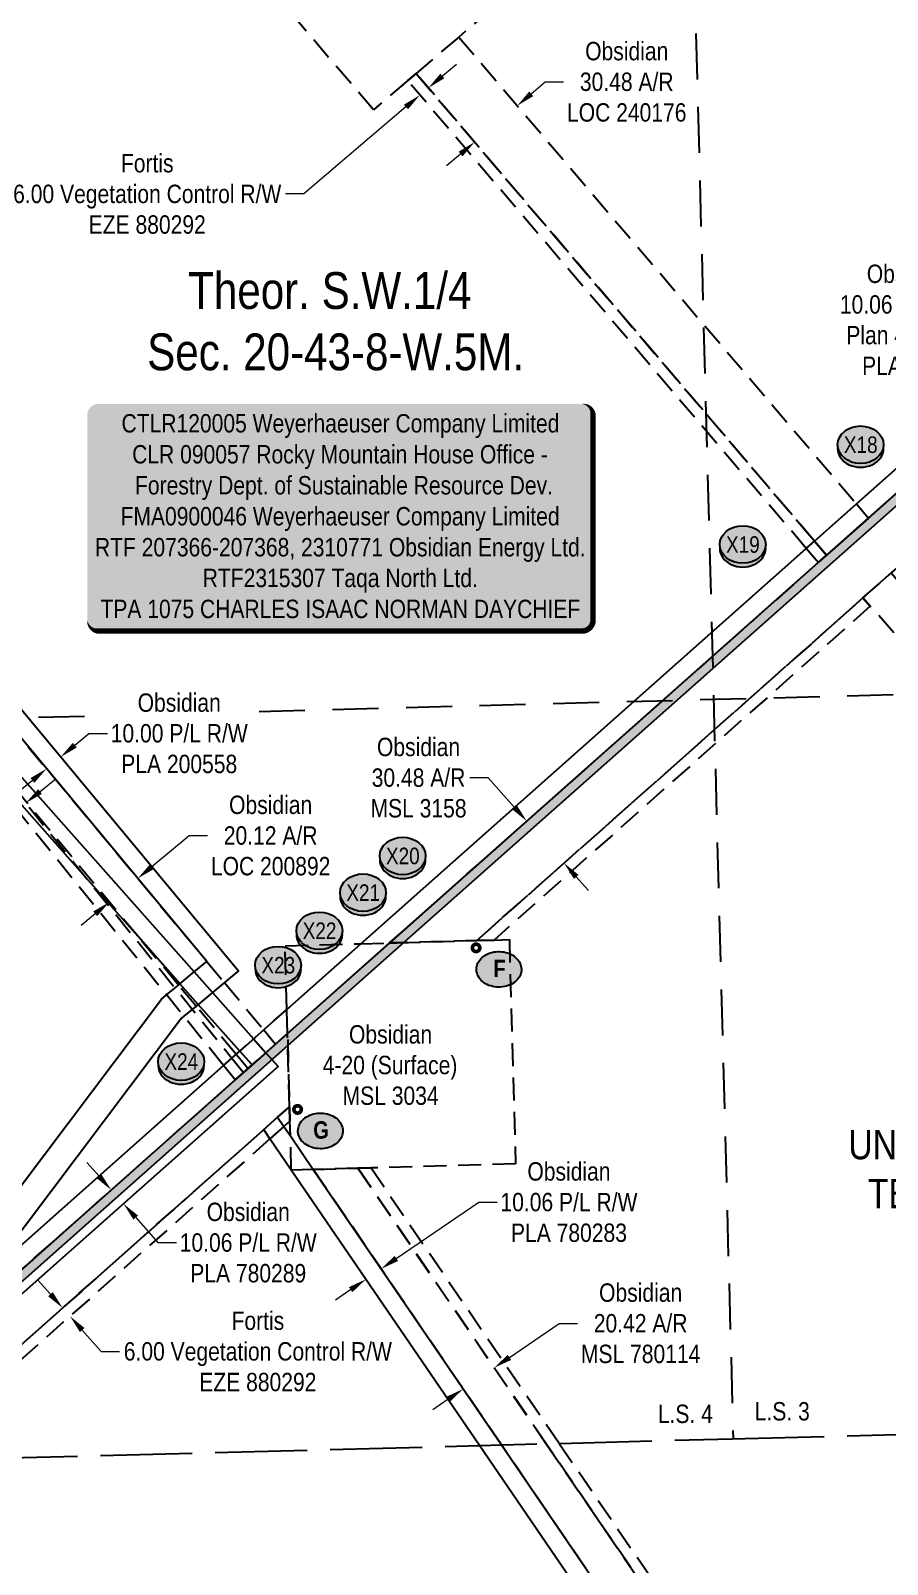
# Model space of a CAD drawing. Extents: x 624075 to 630566, y 5837004 to 5843820.
# Drawn here: x 625830 to 626296, y 5841924 to 5842758 of the extents above; entities that cross this region are included whole.
import ezdxf
from ezdxf.enums import TextEntityAlignment as Align

# ---------------------------------------------------------------- set-up
doc = ezdxf.new("R2010")
doc.units = 0
doc.header["$LTSCALE"] = 5
doc.header["$PDSIZE"] = 0.5
for name, pattern in [('foc-ACCESSROAD', [3.75, 2.5, -1.25]), ('foc-FLOWLINE', [3.75, 2.5, -1.25]), ('foc-LSD', [8, 5, -3]), ('foc-UNSURVEYED', [12.5, 10, -2.5])]:
    doc.linetypes.add(name, pattern=pattern)
doc.layers.get('Defpoints').update_dxf_attribs({"color": 9})
for name, color, linetype in [('AS-SURFACE IMPACT', 7, 'Continuous'), ('C-AR', 13, 'foc-ACCESSROAD'), ('C-RW', 13, 'Continuous'), ('C-SYMBOL', 7, 'Continuous'), ('C-WS', 13, 'foc-ACCESSROAD'), ('C-WS-S', 13, 'Continuous'), ('CG-NOTES', 7, 'Continuous'), ('F-EZE', 190, 'foc-FLOWLINE'), ('L-SECTION-LSD', 7, 'foc-LSD'), ('L-UNS-T', 3, 'Continuous'), ('L-USEC', 7, 'foc-UNSURVEYED'), ('P-CROSSINGS', 250, 'Continuous'), ('P-TEMP-H', 41, 'Continuous'), ('P-TEMP_WORKSPACE', 46, 'Continuous')]:
    doc.layers.add(name, color=color, linetype=linetype)
doc.layers.add('C-RW-T', color=13, linetype='Continuous', lineweight=9)
doc.layers.add('F-EZE-T', color=190, linetype='Continuous', lineweight=9)
doc.styles.add('100L', font='ARIALN.TTF', dxfattribs={"height": 11})
doc.styles.add('175L', font='ARIALN.TTF', dxfattribs={"height": 20})
doc.styles.add('80', font='ARIALN.TTF', dxfattribs={"height": 10})
doc.styles.add('80CG', font='ARIALN.TTF', dxfattribs={"height": 10})
doc.styles.add('80L', font='ARIALN.TTF', dxfattribs={"height": 10})
doc.styles.add('BOLD', font='ARIALNB.TTF')
doc.styles.add('Crossing', font='ARIALN.TTF', dxfattribs={"height": 10})
doc.dimstyles.new('Compass 5 000', dxfattribs={"dimscale": 5, "dimtxt": 9, "dimasz": 2, "dimexe": 0.2, "dimexo": 0.0625, "dimgap": 0.5, "dimtad": 0, "dimtih": 1, "dimtoh": 1, "dimzin": 0, "dimdsep": 46, "dimtxsty": '80CG', "dimcen": 0.1, "dimse1": 1, "dimse2": 1, "dimclrd": 256, "dimclrt": 256, "dimaunit": 1, "dimadec": 4, "dimazin": 0, "dimtfac": 0.06, "dimtofl": 0, "dimtmove": 0, "dimatfit": 1, "dimfxl": 0.2, "dimtolj": 1, "dimtzin": 0, "dimlwd": -1, "dimarcsym": 0})

# ---------------------------------------------------------------- blocks, each defined once
blk = doc.blocks.new('*D89')
at = {"layer": 'Defpoints', "color": 0, "transparency": 16777216}
for p in [(625865.6, 5842078.91), (625869.59, 5842074.42), (625851.79, 5842058.63)]:
    blk.add_point(p, dxfattribs=at)
at = {"layer": 'F-EZE-T', "transparency": 16777216}
for p, q in [((625841.17, 5842070.6), (625834.53, 5842078.08)), ((625858.43, 5842051.15), (625868.79, 5842039.47)), ((625868.79, 5842039.47), (625878.79, 5842039.47))]:
    blk.add_line(p, q, dxfattribs=at)
for points in [[(625842.42, 5842071.71), (625839.92, 5842069.49), (625847.81, 5842063.12)], [(625859.67, 5842052.25), (625857.18, 5842050.04), (625851.79, 5842058.63)]]:
    blk.add_solid(points, dxfattribs=at)
at = {"layer": 'F-EZE-T', "transparency": 16777216, "insert": (625953.94, 5842039.47), "char_height": 10, "attachment_point": 5, "style": '80CG'}
blk.add_mtext('\\A1;Fortis\\P6.00 Vegetation Control R/W\\PEZE 880292', dxfattribs=at)
blk = doc.blocks.new('*D94')
at = {"layer": 'C-RW-T', "transparency": 16777216}
for p, q in [((625896.35, 5842303.11), (625916.62, 5842319.98)), ((625916.62, 5842319.98), (625926.62, 5842319.98)), ((625865.51, 5842277.46), (625857.82, 5842271.06))]:
    blk.add_line(p, q, dxfattribs=at)
for points in [[(625895.28, 5842304.39), (625897.41, 5842301.83), (625888.66, 5842296.72)], [(625864.44, 5842278.74), (625866.58, 5842276.18), (625873.2, 5842283.85)]]:
    blk.add_solid(points, dxfattribs=at)
at = {"layer": 'Defpoints', "color": 0, "transparency": 16777216}
for p in [(625861.99, 5842328.77), (625846.53, 5842315.91), (625888.66, 5842296.72)]:
    blk.add_point(p, dxfattribs=at)
at = {"layer": 'C-RW-T', "transparency": 16777216, "insert": (625960.89, 5842319.98), "char_height": 10, "attachment_point": 5, "style": '80CG'}
blk.add_mtext('\\A1;Obsidian\\P20.12 A/R\\PLOC 200892', dxfattribs=at)
blk = doc.blocks.new('*D95')
at = {"layer": 'C-RW-T', "transparency": 16777216}
for p, q in [((625854.42, 5842369.16), (625862.1, 5842375.55)), ((625862.1, 5842375.55), (625872.1, 5842375.55)), ((625831.35, 5842349.97), (625823.67, 5842343.58))]:
    blk.add_line(p, q, dxfattribs=at)
for points in [[(625853.35, 5842370.44), (625855.48, 5842367.87), (625846.73, 5842362.76)], [(625830.29, 5842351.25), (625832.42, 5842348.69), (625839.04, 5842356.37)]]:
    blk.add_solid(points, dxfattribs=at)
at = {"layer": 'Defpoints', "color": 0, "transparency": 16777216}
for p in [(625846.73, 5842362.76), (625866.12, 5842339.45), (625858.44, 5842333.05)]:
    blk.add_point(p, dxfattribs=at)
at = {"layer": 'C-RW-T', "transparency": 16777216, "insert": (625911.19, 5842375.55), "char_height": 10, "attachment_point": 5, "style": '80CG', "bg_fill": 3, "box_fill_scale": 1.1, "bg_fill_color": 256, "bg_fill_true_color": 13158600, "bg_fill_transparency": 0}
blk.add_mtext('\\A1;Obsidian\\P10.00 P/L R/W\\PPLA 200558', dxfattribs=at)
blk = doc.blocks.new('*D97')
at = {"layer": 'C-RW-T', "transparency": 16777216}
for p, q in [((626356.77, 5842600.48), (626346.77, 5842600.48)), ((626365.81, 5842590.29), (626356.77, 5842600.48)), ((626385.7, 5842567.87), (626392.34, 5842560.39))]:
    blk.add_line(p, q, dxfattribs=at)
for points in [[(626367.05, 5842591.4), (626364.56, 5842589.18), (626372.45, 5842582.81)], [(626386.95, 5842568.98), (626384.45, 5842566.76), (626379.06, 5842575.35)]]:
    blk.add_solid(points, dxfattribs=at)
at = {"layer": 'Defpoints', "color": 0, "transparency": 16777216}
for p in [(626372.45, 5842582.81), (626199.32, 5842429.2), (626205.94, 5842421.74)]:
    blk.add_point(p, dxfattribs=at)
at = {"layer": 'C-RW-T', "transparency": 16777216, "insert": (626307.68, 5842600.48), "char_height": 10, "attachment_point": 5, "style": '80CG'}
blk.add_mtext('\\A1;Obsidian\\P10.06 P/L R/W\\PPlan 4505NY\\PPLA 2272', dxfattribs=at)
blk = doc.blocks.new('*D98')
at = {"layer": 'C-RW-T', "transparency": 16777216}
for p, q in [((626102.62, 5842723.34), (626110.23, 5842729.82)), ((626110.23, 5842729.82), (626120.23, 5842729.82)), ((626064.18, 5842690.59), (626056.57, 5842684.1))]:
    blk.add_line(p, q, dxfattribs=at)
for points in [[(626101.54, 5842724.61), (626103.7, 5842722.07), (626095.01, 5842716.85)], [(626063.1, 5842691.85), (626065.26, 5842689.32), (626071.79, 5842697.07)]]:
    blk.add_solid(points, dxfattribs=at)
at = {"layer": 'Defpoints', "color": 0, "transparency": 16777216}
for p in [(626095.01, 5842716.85), (626096.51, 5842715.09), (626073.3, 5842695.31)]:
    blk.add_point(p, dxfattribs=at)
at = {"layer": 'C-RW-T', "transparency": 16777216, "insert": (626154.53, 5842729.82), "char_height": 10, "attachment_point": 5, "style": '80CG'}
blk.add_mtext('\\A1;Obsidian\\P30.48 A/R\\PLOC 240176', dxfattribs=at)
blk = doc.blocks.new('*D99')
at = {"layer": 'C-RW-T', "transparency": 16777216}
for p, q in [((626029.24, 5842090.06), (626074.03, 5842120.65)), ((626074.03, 5842120.65), (626084.03, 5842120.65)), ((626004.42, 5842073.1), (625996.16, 5842067.46))]:
    blk.add_line(p, q, dxfattribs=at)
for points in [[(626028.3, 5842091.43), (626030.19, 5842088.68), (626020.99, 5842084.42)], [(626003.48, 5842074.47), (626005.36, 5842071.72), (626012.68, 5842078.74)]]:
    blk.add_solid(points, dxfattribs=at)
at = {"layer": 'Defpoints', "color": 0, "transparency": 16777216}
for p in [(626012.68, 5842078.74), (626093.93, 5841977.65), (626085.62, 5841971.98)]:
    blk.add_point(p, dxfattribs=at)
at = {"layer": 'C-RW-T', "transparency": 16777216, "insert": (626123.11, 5842120.65), "char_height": 10, "attachment_point": 5, "style": '80CG'}
blk.add_mtext('\\A1;Obsidian\\P10.06 P/L R/W\\PPLA 780283', dxfattribs=at)
blk = doc.blocks.new('*D100')
at = {"layer": 'C-RW-T', "transparency": 16777216}
for p, q in [((626090.74, 5842036.27), (626117.82, 5842054.76)), ((626117.82, 5842054.76), (626127.82, 5842054.76)), ((626057.36, 5842013.46), (626049.1, 5842007.82))]:
    blk.add_line(p, q, dxfattribs=at)
for points in [[(626089.8, 5842037.64), (626091.68, 5842034.89), (626082.49, 5842030.63)], [(626056.42, 5842014.83), (626058.3, 5842012.08), (626065.61, 5842019.1)]]:
    blk.add_solid(points, dxfattribs=at)
at = {"layer": 'Defpoints', "color": 0, "transparency": 16777216}
for p in [(626074.17, 5842042.8), (626057.3, 5842031.27), (626082.49, 5842030.63)]:
    blk.add_point(p, dxfattribs=at)
at = {"layer": 'C-RW-T', "transparency": 16777216, "insert": (626162.09, 5842054.76), "char_height": 10, "attachment_point": 5, "style": '80CG'}
blk.add_mtext('\\A1;Obsidian\\P20.42 A/R\\PMSL 780114', dxfattribs=at)
blk = doc.blocks.new('*D126')
at = {"layer": 'C-RW-T', "transparency": 16777216}
for p, q in [((626079.25, 5842351.45), (626069.25, 5842351.45)), ((626093.57, 5842335.31), (626079.25, 5842351.45)), ((626127.09, 5842297.53), (626133.72, 5842290.05))]:
    blk.add_line(p, q, dxfattribs=at)
for points in [[(626094.82, 5842336.41), (626092.32, 5842334.2), (626100.21, 5842327.83)], [(626128.33, 5842298.64), (626125.84, 5842296.43), (626120.45, 5842305.01)]]:
    blk.add_solid(points, dxfattribs=at)
at = {"layer": 'Defpoints', "color": 0, "transparency": 16777216}
for p in [(626192.79, 5842409.96), (626213.03, 5842387.15), (626120.45, 5842305.01)]:
    blk.add_point(p, dxfattribs=at)
at = {"layer": 'C-RW-T', "transparency": 16777216, "insert": (626041.32, 5842351.45), "char_height": 10, "attachment_point": 5, "style": '80CG'}
blk.add_mtext('\\A1;Obsidian\\P30.48 A/R\\PMSL 3158', dxfattribs=at)
blk = doc.blocks.new('*U127')
h = blk.add_hatch(color=255)
edge = h.paths.add_edge_path()
edge.add_line((-131.5, -62.5), (131.5, -62.5))
edge.add_arc((131.5, -56.5), 6, 270, 360)
edge.add_line((137.5, -56.5), (137.5, 55))
edge.add_arc((131.5, 55), 6, 0, 90)
edge.add_line((131.5, 61), (-131.5, 61))
edge.add_arc((-131.5, 55), 6, 90, 180)
edge.add_line((-137.5, 55), (-137.5, -56.5))
edge.add_arc((-131.5, -56.5), 6, 180, 270)
at = {"color": 44, "flags": 128}
blk.add_lwpolyline([(-131.5, -62.5, 3, 3, 0), (131.5, -62.5, 3, 3, 0.414214), (137.5, -56.5, 3, 3, 0), (137.5, 55, 3, 0, 0.414214), (131.5, 61, 0, 0, 0), (-131.5, 61, 0, 0, 0.414214), (-137.5, 55, 0, 0, 0), (-137.5, -56.5, 0, 3, 0.414214)], format="xyseb", close=True, dxfattribs=at)
at = {"color": 44, "style": '80'}
blk.add_attdef('ENTER_TEXT_001', (-35.99, -5), '', height=10, dxfattribs=at)
blk = doc.blocks.new('*D136')
at = {"layer": 'Defpoints', "color": 0, "transparency": 16777216}
for p in [(626042.1, 5842722.67), (626081.77, 5842685.37), (626077.2, 5842681.47)]:
    blk.add_point(p, dxfattribs=at)
at = {"layer": 'F-EZE-T', "transparency": 16777216}
for p, q in [((626054.28, 5842733.05), (626061.89, 5842739.53)), ((626034.49, 5842716.18), (625978.95, 5842668.86)), ((625978.95, 5842668.86), (625968.95, 5842668.86))]:
    blk.add_line(p, q, dxfattribs=at)
for points in [[(626053.2, 5842734.31), (626055.36, 5842731.78), (626046.67, 5842726.56)], [(626033.4, 5842717.45), (626035.57, 5842714.91), (626042.1, 5842722.67)]]:
    blk.add_solid(points, dxfattribs=at)
at = {"layer": 'F-EZE-T', "transparency": 16777216, "insert": (625893.79, 5842668.86), "char_height": 10, "attachment_point": 5, "style": '80CG'}
blk.add_mtext('\\A1;Fortis\\P6.00 Vegetation Control R/W\\PEZE 880292', dxfattribs=at)
blk = doc.blocks.new('AA')
at = {"const_width": 4}
blk.add_lwpolyline([(-1, 0, 1), (1, 0, 1)], format="xyb", close=True, dxfattribs=at)
blk.add_circle((0, 0), 2)
blk = doc.blocks.new('Route_Letters')
h = blk.add_hatch(color=255)
h.dxf.hatch_style = 1
edge = h.paths.add_edge_path()
edge.add_ellipse((-0.12, 0.46), major_axis=(-11.97, 0), ratio=0.789318, start_angle=0, end_angle=360)
at = {"color": 5}
blk.add_open_spline([(-12.34, 0.46), (-12.34, -0.25), (-12.24, -0.97), (-11.72, -2.79), (-11.14, -3.88), (-9.56, -5.81), (-8.54, -6.66), (-6.22, -8.02), (-4.9, -8.54), (-2.12, -9.17), (-0.66, -9.3), (2.22, -9.13), (3.64, -8.84), (6.27, -7.89), (7.48, -7.22), (9.54, -5.6), (10.38, -4.64), (11.6, -2.54), (11.97, -1.4), (12.18, 0.91), (12.02, 2.08), (11.2, 4.3), (10.54, 5.35), (8.8, 7.2), (7.72, 7.99), (5.29, 9.24), (3.93, 9.68), (1.11, 10.18), (-0.35, 10.23), (-3.22, 9.91), (-4.61, 9.55), (-7.16, 8.47), (-8.32, 7.75), (-10.24, 6.02), (-11, 5.02), (-12.05, 2.86), (-12.32, 1.7), (-12.34, 0.52), (-12.34, 0.49), (-12.34, 0.46)], degree=3, knots=[0, 0, 0, 0, 0.219529, 0.219529, 0.575727, 0.575727, 0.931924, 0.931924, 1.288121, 1.288121, 1.644318, 1.644318, 2.000515, 2.000515, 2.356712, 2.356712, 2.712909, 2.712909, 3.069107, 3.069107, 3.425304, 3.425304, 3.781501, 3.781501, 4.137698, 4.137698, 4.493895, 4.493895, 4.850092, 4.850092, 5.20629, 5.20629, 5.562487, 5.562487, 5.918684, 5.918684, 6.274881, 6.274881, 6.283185, 6.283185, 6.283185, 6.283185], dxfattribs=at)
at = {"color": 14, "style": 'BOLD'}
blk.add_attdef('A', text='', height=9.5, dxfattribs=at).set_placement((0.22, 0.98), align=Align.MIDDLE)
blk = doc.blocks.new('xing2')
h = blk.add_hatch(color=50)
h.dxf.hatch_style = 1
edge = h.paths.add_edge_path()
edge.add_ellipse((0, 0), major_axis=(-12.5, 0), ratio=0.816297, start_angle=0, end_angle=360)
h = blk.add_hatch(color=250)
h.dxf.hatch_style = 1
edge = h.paths.add_edge_path()
edge.add_ellipse((0, -2.05), major_axis=(-12.5, 0), ratio=0.816297, start_angle=0, end_angle=180)
edge.add_line((12.5, -2.05), (12.5, 0))
edge.add_ellipse((0, 0), major_axis=(-12.5, 0), ratio=0.816297, start_angle=0, end_angle=180, ccw=False)
edge.add_line((-12.5, 0), (-12.5, -2.05))
at = {"color": 250}
blk.add_ellipse((0, 0), major_axis=(-12.5, 0), ratio=0.816297, dxfattribs=at)
blk.add_ellipse((0, -2.05), major_axis=(-12.5, 0), ratio=0.816297, start_param=0, end_param=3.141593, dxfattribs=at)
at = {"color": 250, "style": 'Crossing'}
blk.add_attdef('CROSSING', text='', height=9, dxfattribs=at).set_placement((0.09, 0.02), align=Align.MIDDLE_CENTER)
at = {"color": 250, "style": 'Crossing', "flags": 1}
for tag, p in [('OWNER', (0.09, -12.49)), ('DESCRIPTION', (0.09, -25.77)), ('LOCATION', (0.09, -39.3)), ('DWG_REF', (0.09, -52.84))]:
    blk.add_attdef(tag, text='', height=9, dxfattribs=at).set_placement(p, align=Align.MIDDLE_CENTER)
blk = doc.blocks.new('*D204')
at = {"layer": 'Defpoints', "color": 0, "transparency": 16777216}
for p in [(625823.05, 5842333.9), (625924.63, 5842217.77), (625919.96, 5842214)]:
    blk.add_point(p, dxfattribs=at)
at = {"layer": 'F-EZE-T', "transparency": 16777216}
for p, q in [((625835.49, 5842343.96), (625843.27, 5842350.25)), ((625815.27, 5842327.62), (625779.03, 5842298.33)), ((625779.03, 5842298.33), (625769.03, 5842298.33))]:
    blk.add_line(p, q, dxfattribs=at)
for points in [[(625834.44, 5842345.26), (625836.54, 5842342.67), (625827.71, 5842337.68)], [(625814.22, 5842328.91), (625816.32, 5842326.32), (625823.05, 5842333.9)]]:
    blk.add_solid(points, dxfattribs=at)
at = {"layer": 'F-EZE-T', "transparency": 16777216, "insert": (625693.87, 5842298.33), "char_height": 10, "attachment_point": 5, "style": '80CG'}
blk.add_mtext('\\A1;Fortis\\P6.00 Vegetation Control R/W\\PEZE 880292', dxfattribs=at)
blk = doc.blocks.new('*D218')
at = {"layer": 'C-RW-T', "transparency": 16777216}
for p, q in [((625867.56, 5842134.79), (625860.93, 5842142.27)), ((625887.52, 5842112.3), (625899.63, 5842098.65)), ((625899.63, 5842098.65), (625909.63, 5842098.65))]:
    blk.add_line(p, q, dxfattribs=at)
for points in [[(625868.81, 5842135.89), (625866.32, 5842133.68), (625874.2, 5842127.31)], [(625888.76, 5842113.4), (625886.27, 5842111.19), (625880.88, 5842119.78)]]:
    blk.add_solid(points, dxfattribs=at)
at = {"layer": 'Defpoints', "color": 0, "transparency": 16777216}
for p in [(625886.67, 5842138.37), (625893.35, 5842130.85), (625880.88, 5842119.78)]:
    blk.add_point(p, dxfattribs=at)
at = {"layer": 'C-RW-T', "transparency": 16777216, "insert": (625948.71, 5842098.65), "char_height": 10, "attachment_point": 5, "style": '80CG'}
blk.add_mtext('\\A1;Obsidian\\P10.06 P/L R/W\\PPLA 780289', dxfattribs=at)

msp = doc.modelspace()

# ---------------------------------------------------------------- hatches: boundary and pattern name
at = {"layer": 'P-TEMP-H'}
h = msp.add_hatch(color=256, dxfattribs=at)
h.dxf.hatch_style = 1
h.paths.add_polyline_path([(626146.972, 5837443.751), (626146.972, 5837438.753), (626166.965, 5837438.753), (626224.004, 5837431.653), (626243.169, 5837585.622), (626233.959, 5837949.053), (626231.8, 5838034.23), (626231.637, 5838044.604), (626217.476, 5838047.906), (626192.914, 5838053.632), (626168.224, 5838059.389), (626148.846, 5838064.598), (626126.735, 5838070.541), (626120.02, 5838073.358), (626066.392, 5838095.862), (626034.974, 5838117.397), (626016.465, 5838143.526), (626006.745, 5838177.961), (626001.353, 5838249.593), (625977.662, 5838378.714), (625947.35, 5838459.403), (625904.912, 5838538.206), (625897.192, 5838552.542), (625873.592, 5838582.481), (625863.508, 5838595.275), (625834.479, 5838617.974), (625827.535, 5838623.403), (625820.979, 5838625.255), (625789.861, 5838634.045), (625788.714, 5838634.369), (625756.415, 5838643.492), (625740.16, 5838648.083), (625710.207, 5838671.474), (625705.365, 5838696.723), (625702.97, 5838732.53), (625698.478, 5838799.717), (625692.894, 5838854.433), (625685.696, 5838889.503), (625669.945, 5838919.941), (625615.201, 5838963.715), (625535.375, 5839015.448), (625523.932, 5839030.241), (625499.608, 5839095.12), (625469.377, 5839178.902), (625441.079, 5839232.735), (625434.25, 5839245.727), (625426.315, 5839265.348), (625424.704, 5839269.331), (625413.136, 5839297.937), (625412.539, 5839299.411), (625224.707, 5839504.989), (625132.612, 5839605.789), (625122.618, 5839616.727), (625068.186, 5839676.304), (625054.684, 5839691.083), (625031.923, 5839715.997), (624532.487, 5840262.62), (624506.503, 5840291.058), (624434.39, 5840369.985), (624424.273, 5840381.058), (624365.831, 5840445.021), (624352.844, 5840459.231), (624392.625, 5840495.53), (624409.07, 5840512.876), (624501.284, 5840555.496), (624522.002, 5840577.34), (624812.151, 5840884.072), (624815.187, 5840926.185), (624808.861, 5841137.063), (624807.821, 5841174.517), (625068.366, 5841405.676), (625067.508, 5841404.923), (625187.406, 5841511.282), (625331.524, 5841639.139), (625678.972, 5841947.4), (625954.053, 5842191.456), (626028.823, 5842257.79), (626289.176, 5842488.777), (626597.923, 5842762.709), (626601.125, 5842765.55), (626871.997, 5843005.873), (627013.797, 5843131.681), (627394.954, 5843469.852), (627476.425, 5843542.136), (627579.461, 5843629.016), (627595.899, 5843609.521), (627807.119, 5843368.502), (627912.819, 5843406.904), (627967.027, 5843414.89), (628230.311, 5843232.542), (628315.153, 5843173.781), (628393.275, 5843122.374), (628460.671, 5843078.024), (628653.288, 5843395.538), (628765.077, 5843342.231), (628887.206, 5843339.246), (629211.708, 5843376.773), (629377.481, 5843423.741), (629453.63, 5843473.599), (629463.418, 5843558.632), (629455.324, 5843594.326), (629450.449, 5843593.221), (629458.355, 5843558.357), (629448.933, 5843476.497), (629375.383, 5843428.342), (629210.734, 5843381.692), (628886.979, 5843344.252), (628766.266, 5843347.201), (628651.36, 5843401.995), (628459.087, 5843085.049), (628396.049, 5843126.532), (628317.95, 5843177.924), (628233.157, 5843236.651), (627968.251, 5843420.123), (627911.589, 5843411.774), (627808.625, 5843374.367), (627599.69, 5843612.78), (627580.109, 5843636.002), (627473.155, 5843545.916), (627391.636, 5843473.591), (627010.48, 5843135.42), (626868.68, 5843009.612), (626598.043, 5842769.497), (626285.859, 5842492.516), (626025.506, 5842261.529), (625950.736, 5842195.195), (625675.655, 5841951.138), (625328.207, 5841642.878), (625196.525, 5841526.047), (625103.713, 5841443.718), (625099.206, 5841439.719), (625091.65, 5841433.016), (625087.931, 5841429.729), (625080.041, 5841422.752), (625076.282, 5841419.429), (625065.049, 5841409.415), (624802.76, 5841176.709), (624803.865, 5841136.919), (624810.183, 5840926.29), (624807.294, 5840886.21), (624518.371, 5840580.774), (624498.317, 5840559.631), (624406.101, 5840517.01), (624389.256, 5840499.222), (624345.782, 5840459.554), (624362.141, 5840441.649), (624420.583, 5840377.686), (624430.7, 5840366.614), (624502.813, 5840287.687), (624528.797, 5840259.248), (625028.233, 5839712.625), (625050.994, 5839687.711), (625064.496, 5839672.932), (625118.928, 5839613.356), (625128.922, 5839602.417), (625221.017, 5839501.617), (625408.243, 5839296.704), (625408.502, 5839296.063), (625420.071, 5839267.457), (625421.682, 5839263.474), (625429.71, 5839243.622), (625436.655, 5839230.41), (625464.793, 5839176.881), (625494.917, 5839093.394), (625519.517, 5839027.78), (625531.942, 5839011.716), (625612.274, 5838959.655), (625665.994, 5838916.701), (625680.939, 5838887.821), (625687.947, 5838853.675), (625693.496, 5838799.297), (625697.983, 5838732.196), (625700.398, 5838696.083), (625705.652, 5838668.69), (625737.857, 5838643.539), (625755.056, 5838638.682), (625787.355, 5838629.559), (625788.502, 5838629.235), (625819.621, 5838620.445), (625825.231, 5838618.86), (625831.401, 5838614.037), (625859.955, 5838591.709), (625869.667, 5838579.387), (625892.997, 5838549.789), (625900.511, 5838535.836), (625942.789, 5838457.33), (625972.827, 5838377.374), (625996.389, 5838248.953), (626001.799, 5838177.086), (626011.889, 5838141.339), (626031.411, 5838113.78), (626063.988, 5838091.451), (626118.086, 5838068.75), (626125.112, 5838065.802), (626147.549, 5838059.771), (626167.007, 5838054.541), (626191.779, 5838048.765), (626216.342, 5838043.038), (626226.701, 5838040.623), (626226.803, 5838034.128), (626228.962, 5837948.926), (626238.163, 5837585.869), (626219.661, 5837437.23), (626167.274, 5837443.751)])

# ---------------------------------------------------------------- linework, layer by layer
at = {"layer": 'C-AR', "flags": 128}
msp.add_lwpolyline([(626063.194, 5842754.186), (626039.981, 5842734.407)], dxfattribs=at)
at = {"layer": 'C-AR'}
msp.add_lwpolyline([(625950.782, 5842195.251), (625948.548, 5842193.269), (625942.115, 5842201.002), (625920.308, 5842227.219), (625910.719, 5842238.747), (625888.769, 5842265.135), (625805.962, 5842364.686), (625774.82, 5842402.126), (625719.085, 5842469.13), (625709.128, 5842470.809), (625707.481, 5842471.086), (625707.753, 5842484.278), (625707.899, 5842491.412), (625729.78, 5842487.724), (625773.98, 5842434.586), (625805.123, 5842397.146), (625926.182, 5842251.609), (625935.771, 5842240.081), (625957.172, 5842214.353), (625963.601, 5842206.624), (625958.303, 5842201.924), (625953.689, 5842197.831), (625950.782, 5842195.251)], close=True, dxfattribs=at)
at = {"layer": 'C-AR', "flags": 128}
msp.add_lwpolyline([(624246.993, 5840642.852), (624212.794, 5840612.503), (624209.032, 5840616.619), (624206.638, 5840619.136), (624201.695, 5840624.662), (624199.116, 5840627.48), (624192.222, 5840635.026), (624205.922, 5840647.189), (624226.419, 5840665.371), (624717.576, 5841101.131), (624741.267, 5841122.152), (624746.42, 5841126.724), (624749.768, 5841129.694), (624751.074, 5841130.853), (624762.668, 5841141.139), (624763.959, 5841142.285), (624990.146, 5841342.959), (625029.632, 5841377.992), (625040.849, 5841387.943), (625065.049, 5841409.415), (625076.282, 5841419.429), (625091.65, 5841433.016), (625099.206, 5841439.719), (625103.713, 5841443.718), (625116.613, 5841455.163), (625124.14, 5841461.841), (625196.306, 5841525.867), (625211.108, 5841539), (625220.877, 5841547.667), (625328.034, 5841642.739), (625505.788, 5841800.445), (625622.845, 5841904.3), (625660.393, 5841937.614), (625675.604, 5841951.109), (625702.426, 5841974.907), (625783.995, 5842047.275), (625813.493, 5842073.447), (625941.658, 5842187.157), (625946.153, 5842191.145), (625953.689, 5842197.83), (625968.991, 5842211.405), (625970.072, 5842212.363), (625971.176, 5842172.575), (625964.691, 5842166.822), (625957.103, 5842160.088), (625814.524, 5842033.59), (625785.026, 5842007.419), (625752.276, 5841978.362), (625643.085, 5841881.487), (625622.373, 5841863.11), (625614.822, 5841856.411), (625614.331, 5841855.976), (625590.31, 5841834.663), (625526.03, 5841777.632), (625222.25, 5841508.114), (625212.48, 5841499.446), (625197.678, 5841486.314), (625145.26, 5841439.808), (625137.733, 5841433.13), (625121.396, 5841418.635), (625098.5, 5841398.321), (625087.24, 5841388.332), (625049.899, 5841355.202), (624991.17, 5841303.097), (624837.468, 5841166.732), (624833.641, 5841163.336), (624803.865, 5841136.919), (624798.003, 5841131.718), (624797.038, 5841130.861), (624795.826, 5841129.786), (624784.155, 5841119.43), (624782.929, 5841118.342), (624767.422, 5841104.584), (624246.993, 5840642.852)], close=True, dxfattribs=at)
at = {"layer": 'C-AR'}
msp.add_lwpolyline([(626153.531, 5841890.421), (626086.413, 5841988.657), (625984.096, 5842138.419), (626008.383, 5842139.094), (626110.719, 5841989.303), (626177.837, 5841891.067)], dxfattribs=at)
at = {"layer": 'C-RW'}
for points in [[(625618.87, 5841914.216), (625655.076, 5841946.339), (625670.287, 5841959.834), (625685.994, 5841973.767), (625783.656, 5842060.414), (625813.153, 5842086.587), (625935.331, 5842194.985), (625939.826, 5842198.973), (625947.366, 5842205.655), (625962.671, 5842219.23), (625969.703, 5842225.468), (626009.968, 5842261.188), (626252.189, 5842476.107), (626256.687, 5842480.085), (626279.511, 5842500.329), (626597.701, 5842782.652)], [(626598.043, 5842769.514), (626286.022, 5842492.677), (626263.204, 5842472.434), (626258.711, 5842468.452), (626025.578, 5842261.609), (625970.072, 5842212.363), (625968.991, 5842211.405), (625953.689, 5842197.83), (625946.153, 5842191.145), (625941.658, 5842187.157), (625813.493, 5842073.447), (625783.996, 5842047.275), (625702.426, 5841974.907), (625675.604, 5841951.109), (625660.393, 5841937.614), (625622.845, 5841904.3)], [(625804.705, 5842413.28), (625943.456, 5842246.474), (625935.771, 5842240.081), (625929.254, 5842234.661), (625921.52, 5842228.227), (625920.308, 5842227.219), (625918.326, 5842225.571), (625913.711, 5842221.732), (625912.472, 5842220.701), (625813.092, 5842088.954)], [(625812.47, 5842113.029), (625901.548, 5842231.118), (625904.285, 5842233.394), (625908.9, 5842237.233), (625910.719, 5842238.747), (625911.563, 5842239.448), (625919.297, 5842245.882), (625926.182, 5842251.609), (625805.123, 5842397.146)], [(625805.724, 5842373.869), (625919.297, 5842245.882), (625929.254, 5842234.661), (625951.634, 5842209.441), (625958.303, 5842201.924), (625964.983, 5842194.397), (625813.833, 5842060.295)], [(625813.493, 5842073.447), (625941.658, 5842187.157), (625946.153, 5842191.145), (625948.548, 5842193.269), (625950.782, 5842195.251), (625944.11, 5842202.77), (625921.52, 5842228.227), (625911.563, 5842239.448), (625888.769, 5842265.135), (625861.586, 5842295.768), (625806.128, 5842358.266)], [(626141.559, 5841890.103), (626074.441, 5841988.34), (625972.134, 5842138.087), (625960.516, 5842155.092), (625957.103, 5842160.088), (625964.691, 5842166.822), (625968.105, 5842161.825), (625971.618, 5842156.684), (625984.096, 5842138.419), (626086.413, 5841988.657), (626153.531, 5841890.421)]]:
    msp.add_lwpolyline(points, dxfattribs=at)
at = {"layer": 'C-WS'}
for points in [[(626063.194, 5842754.186), (626279.511, 5842500.329), (626286.022, 5842492.677), (626263.204, 5842472.434), (626256.687, 5842480.085), (626039.981, 5842734.407), (626035.412, 5842730.513), (626016.767, 5842714.626), (625952.716, 5842789.791), (625937.646, 5842807.481), (626030.501, 5842886.601), (626109.524, 5842793.952), (626063.194, 5842754.186)], [(626298.273, 5842462.778), (626476.759, 5842261.33), (626484.292, 5842268.004), (626488.786, 5842271.986), (626542.319, 5842319.417), (626611.81, 5842240.756), (626623.087, 5842227.991), (626612.389, 5842218.512), (626531.779, 5842147.09), (626450.877, 5842238.398), (626461.466, 5842247.779), (626286.969, 5842444.725), (626282.987, 5842449.219), (626298.273, 5842462.778)], [(625984.096, 5842138.419), (625972.134, 5842138.087), (625971.618, 5842156.684), (625971.394, 5842164.743), (625971.176, 5842172.575), (625970.072, 5842212.363), (625969.703, 5842225.468), (625968.746, 5842260.033), (626009.968, 5842261.188), (626025.578, 5842261.609), (626029.719, 5842261.726), (626073.016, 5842262.93), (626082.355, 5842263.189), (626090.692, 5842263.42), (626094.08, 5842141.475), (626015.518, 5842139.292), (626008.383, 5842139.094), (625984.096, 5842138.419)]]:
    msp.add_lwpolyline(points, close=True, dxfattribs=at)
msp.add_lwpolyline([(626599.08, 5842729.664), (626599.08, 5842729.664), (626310.291, 5842473.444), (626305.802, 5842469.458), (626298.273, 5842462.778), (626282.987, 5842449.219), (626073.016, 5842262.93), (626029.719, 5842261.726), (626025.578, 5842261.609), (626258.711, 5842468.452), (626263.204, 5842472.434), (626286.022, 5842492.677), (626598.043, 5842769.514)], dxfattribs=at)
at = {"layer": 'F-EZE'}
for points in [[(626263.204, 5842472.434), (626258.711, 5842468.452), (626252.189, 5842476.107), (626035.412, 5842730.513), (626039.981, 5842734.407), (626256.687, 5842480.085), (626263.204, 5842472.434)], [(625715.831, 5842476.102), (625774.793, 5842403.151), (625805.965, 5842364.584), (625939.826, 5842198.973), (625946.153, 5842191.145), (625941.658, 5842187.157), (625935.331, 5842194.985), (625806.22, 5842354.721), (625775.048, 5842393.288), (625714.893, 5842467.711), (625707.328, 5842461.734), (625703.553, 5842466.404), (625715.831, 5842476.102)], [(626286.969, 5842444.725), (626082.355, 5842263.189), (626073.016, 5842262.93), (626282.987, 5842449.219), (626286.969, 5842444.725)], [(625647.07, 5841876.996), (625624.593, 5841857.054), (625622.373, 5841863.11), (625643.085, 5841881.487), (625752.276, 5841978.362), (625785.026, 5842007.419), (625814.524, 5842033.59), (625957.103, 5842160.088), (625964.691, 5842166.822), (625971.176, 5842172.575), (625971.394, 5842164.743), (625968.105, 5842161.825), (625960.516, 5842155.092), (625814.727, 5842025.745), (625785.229, 5841999.574), (625762.089, 5841979.043), (625647.07, 5841876.996)]]:
    msp.add_lwpolyline(points, close=True, dxfattribs=at)
msp.add_lwpolyline([(626177.837, 5841891.067), (626110.719, 5841989.303), (626008.383, 5842139.094), (626015.518, 5842139.292), (626117.859, 5841989.492), (626184.978, 5841891.257)], dxfattribs=at)
at = {"layer": 'L-SECTION-LSD'}
msp.add_line((627419.052, 5842426.291), (625795.423, 5842383.123), dxfattribs=at)
at = {"layer": 'L-SECTION-LSD', "flags": 128}
msp.add_lwpolyline([(626191.044, 5842796.139), (626212.413, 5841992.02)], dxfattribs=at)
at = {"layer": 'L-USEC'}
for p, q in [((626211.908, 5841992.007), (626618.005, 5842002.798)), ((625805.815, 5841981.222), (626211.908, 5841992.007))]:
    msp.add_line(p, q, dxfattribs=at)

# ---------------------------------------------------------------- block references
at = {"layer": 'AS-SURFACE IMPACT'}
ref = msp.add_blockref('*U127', (625998.722, 5842493.714), dxfattribs=at)
ref.add_attrib('ENTER_TEXT_001', 'CTLR120005 Weyerhaeuser Company Limited', (625879.799, 5842539.174), dxfattribs={"layer": '0', "color": 44, "height": 10, "style": '80'})
ref.add_attrib('ENTER_TEXT_002', 'CLR 090057 Rocky Mountain House Office -', (625885.601, 5842522.33), dxfattribs={"layer": '0', "color": 44, "height": 10, "style": '80'})
ref.add_attrib('ENTER_TEXT_003', ' Forestry Dept. of Sustainable Resource Dev.', (625883.957, 5842505.486), dxfattribs={"layer": '0', "color": 44, "height": 10, "style": '80'})
ref.add_attrib('ENTER_TEXT_004', 'FMA0900046 Weyerhaeuser Company Limited', (625879.267, 5842488.642), dxfattribs={"layer": '0', "color": 44, "height": 10, "style": '80'})
ref.add_attrib('ENTER_TEXT_005', 'RTF 207366-207368, 2310771 Obsidian Energy Ltd.', (625865.338, 5842471.798), dxfattribs={"layer": '0', "color": 44, "height": 10, "style": '80'})
ref.add_attrib('ENTER_TEXT_006', 'RTF2315307 Taqa North Ltd.', (625923.947, 5842455.09), dxfattribs={"layer": '0', "color": 44, "height": 10, "style": '80'})
ref.add_attrib('ENTER_TEXT_007', 'TPA 1075 CHARLES ISAAC NORMAN DAYCHIEF', (625868.35, 5842438.246), dxfattribs={"layer": '0', "color": 44, "height": 10, "style": '80'})
at = {"layer": 'CG-NOTES', "xscale": 0.999643, "yscale": 0.999643, "zscale": 0.999643}
for p in [(626072.623, 5842258.946), (625975.544, 5842171.108)]:
    msp.add_blockref('AA', p, dxfattribs=at)
for p, values in [((626085.154, 5842246.785), {'A': 'F'}), ((625988.074, 5842158.948), {'A': 'G'})]:
    msp.add_blockref('Route_Letters', p, dxfattribs=at).add_auto_attribs(values)
at = {"layer": 'P-CROSSINGS', "color": 4}
for p, values in [((626281.701, 5842532.526), {'CROSSING': 'X18'}), ((626217.607, 5842478.25), {'CROSSING': 'X19'}), ((625912.231, 5842197.066), {'CROSSING': 'X24'})]:
    msp.add_blockref('xing2', p, dxfattribs=at).add_auto_attribs(values)
at = {"layer": 'P-CROSSINGS', "color": 2, "xscale": 0.999643, "yscale": 0.999643, "zscale": 0.999643}
for p, values in [((626032.676, 5842308.907), {'CROSSING': 'X20'}), ((626011.121, 5842288.949), {'CROSSING': 'X21'}), ((625987.401, 5842268.233), {'CROSSING': 'X22'}), ((625964.959, 5842249.506), {'CROSSING': 'X23'})]:
    msp.add_blockref('xing2', p, dxfattribs=at).add_auto_attribs(values)

# ---------------------------------------------------------------- texts
at = {"layer": 'C-SYMBOL', "color": 3, "insert": (625993.073, 5842626.369), "char_height": 20, "width": 209.61337, "attachment_point": 2, "style": '175L'}
msp.add_mtext('Theor. S.W.1/4\\P Sec. 20-43-8-W.5M.', dxfattribs=at)
at = {"layer": 'C-WS-S', "insert": (625985.784, 5842216.907), "char_height": 10, "attachment_point": 1, "style": '80L'}
msp.add_mtext_dynamic_manual_height_columns('\\pi17.721;Obsidian\\P\\pi3.4408;4-20 (Surface)\\P\\pi14.236;MSL 3034', width=79.27596, gutter_width=50, heights=[0], dxfattribs=at)
at = {"layer": 'L-UNS-T', "color": 3, "insert": (626338.67, 5842138.54), "char_height": 16, "attachment_point": 5, "style": '80L'}
msp.add_mtext_dynamic_manual_height_columns('UNSURVEYED TERRITORY', width=126.41375, gutter_width=47.5, heights=[0], dxfattribs=at)

# ---------------------------------------------------------------- dimensions: what is measured, and where the dimension line sits
at = {"layer": 'C-RW-T', "color": 1}
dim = msp.add_aligned_dim(p1=(626073.298, 5842695.306), p2=(626096.512, 5842715.087), distance=2.321, text='Obsidian\\P30.48 A/R\\PLOC 240176', dimstyle='Compass 5 000', dxfattribs=at)
dim.commit()
dim.dimension.update_dxf_attribs({"geometry": '*D98', "text_midpoint": (626154.53, 5842729.825)})
for base, p1, p2, angle, text, picture, middle in [((626372.445, 5842582.809), (626205.942, 5842421.742), (626199.324, 5842429.201), 131.582262, 'Obsidian\\P10.06 P/L R/W\\PPlan 4505NY\\PPLA 2272', '*D97', (626307.682, 5842600.478)), ((625888.661, 5842296.717), (625846.532, 5842315.912), (625861.995, 5842328.774), 39.754134, 'Obsidian\\P20.12 A/R\\PLOC 200892', '*D94', (625960.894, 5842319.977)), ((626012.678, 5842078.738), (626093.931, 5841977.654), (626085.621, 5841971.976), 214.342058, 'Obsidian\\P10.06 P/L R/W\\PPLA 780283', '*D99', (626123.112, 5842120.653))]:
    dim = msp.add_linear_dim(base=base, p1=p1, p2=p2, angle=angle, text=text, dimstyle='Compass 5 000', dxfattribs=at)
    dim.commit()
    dim.dimension.update_dxf_attribs({"geometry": picture, "text_midpoint": middle, "dimtype": 161})
at = {"layer": 'C-RW-T'}
dim = msp.add_linear_dim(base=(626120.449, 5842305.012), p1=(626192.785, 5842409.961), p2=(626213.026, 5842387.146), angle=311.579411, text='Obsidian\\P30.48 A/R\\PMSL 3158', dimstyle='Compass 5 000', dxfattribs=at)
dim.commit()
dim.dimension.update_dxf_attribs({"geometry": '*D126', "text_midpoint": (626041.323, 5842351.449), "dimtype": 161})
at = {"layer": 'C-RW-T', "color": 2}
dim = msp.add_linear_dim(base=(625880.879, 5842119.779), p1=(625886.673, 5842138.374), p2=(625893.353, 5842130.845), angle=311.57986, text='Obsidian\\P10.06 P/L R/W\\PPLA 780289', dimstyle='Compass 5 000', dxfattribs=at)
dim.commit()
dim.dimension.update_dxf_attribs({"geometry": '*D218', "text_midpoint": (625948.714, 5842098.647), "dimtype": 161})
at = {"layer": 'F-EZE-T'}
dim = msp.add_linear_dim(base=(626042.097, 5842722.667), p1=(626081.766, 5842685.368), p2=(626077.197, 5842681.474), angle=220.434082, text='Fortis\\P6.00 Vegetation Control R/W\\PEZE 880292', dimstyle='Compass 5 000', dxfattribs=at)
dim.commit()
dim.dimension.update_dxf_attribs({"geometry": '*D136', "text_midpoint": (625893.789, 5842668.856), "dimtype": 161})
at = {"layer": 'F-EZE-T', "color": 1}
dim = msp.add_linear_dim(base=(625851.791, 5842058.629), p1=(625865.602, 5842078.907), p2=(625869.586, 5842074.417), angle=311.580023, text='Fortis\\P6.00 Vegetation Control R/W\\PEZE 880292', dimstyle='Compass 5 000', dxfattribs=at)
dim.commit()
dim.dimension.update_dxf_attribs({"geometry": '*D89', "text_midpoint": (625953.944, 5842039.472), "dimtype": 161})

# ---------------------------------------------------------------- next in the draw order: texts
at = {"layer": 'L-SECTION-LSD', "char_height": 9.9964, "width": 29.92792, "attachment_point": 1, "style": '100L', "bg_fill": 3, "box_fill_scale": 1.15, "bg_fill_color": 256, "bg_fill_true_color": 256, "bg_fill_transparency": 0}
for s, insert in [('L.S. 4', (626171.45, 5842010.586)), ('L.S. 3', (626224.147, 5842011.96))]:
    msp.add_mtext(s, dxfattribs=dict(at, insert=insert))

# ---------------------------------------------------------------- next in the draw order: linework, layer by layer
at = {"layer": 'P-TEMP_WORKSPACE', "flags": 128}
for points in [[(626598.043, 5842769.497), (626285.859, 5842492.516), (626025.506, 5842261.529), (625950.736, 5842195.195), (625675.655, 5841951.138), (625328.207, 5841642.878), (625196.525, 5841526.047), (625103.713, 5841443.718), (625099.206, 5841439.719), (625091.65, 5841433.016), (625087.931, 5841429.729), (625080.041, 5841422.752), (625076.282, 5841419.429), (625065.049, 5841409.415), (624802.76, 5841176.709), (624803.865, 5841136.919), (624810.183, 5840926.29)], [(624815.187, 5840926.185), (624808.861, 5841137.063), (624807.821, 5841174.517), (625068.366, 5841405.676), (625067.508, 5841404.923), (625187.406, 5841511.282), (625331.524, 5841639.139), (625678.972, 5841947.4), (625954.053, 5842191.456), (626028.823, 5842257.79), (626289.176, 5842488.777), (626597.923, 5842762.709)]]:
    msp.add_lwpolyline(points, dxfattribs=at)

# ---------------------------------------------------------------- next in the draw order: dimensions: what is measured, and where the dimension line sits
at = {"layer": 'C-RW-T', "color": 1}
dim = msp.add_linear_dim(base=(626082.487, 5842030.626), p1=(626057.299, 5842031.272), p2=(626074.171, 5842042.799), angle=34.340494, text='Obsidian\\P20.42 A/R\\PMSL 780114', dimstyle='Compass 5 000', dxfattribs=at)
dim.commit()
dim.dimension.update_dxf_attribs({"geometry": '*D100', "text_midpoint": (626162.092, 5842054.764), "dimtype": 161})

# ---------------------------------------------------------------- next in the draw order: dimensions: what is measured, and where the dimension line sits
dim = msp.add_linear_dim(base=(625846.727, 5842362.761), p1=(625858.436, 5842333.053), p2=(625866.121, 5842339.446), angle=39.754045, text='Obsidian\\P10.00 P/L R/W\\PPLA 200558', dimstyle='Compass 5 000', override={"dimtfill": 1}, dxfattribs=at)
dim.commit()
dim.dimension.update_dxf_attribs({"geometry": '*D95', "text_midpoint": (625911.189, 5842375.551), "dimtype": 161})

# ---------------------------------------------------------------- next in the draw order: dimensions: what is measured, and where the dimension line sits
at = {"layer": 'F-EZE-T'}
dim = msp.add_linear_dim(base=(625823.046, 5842333.904), p1=(625924.632, 5842217.771), p2=(625919.963, 5842213.998), angle=218.947832, text='Fortis\\P6.00 Vegetation Control R/W\\PEZE 880292', dimstyle='Compass 5 000', dxfattribs=at)
dim.commit()
dim.dimension.update_dxf_attribs({"geometry": '*D204', "text_midpoint": (625693.873, 5842298.327), "dimtype": 161})

doc.saveas('drawing.dxf')
